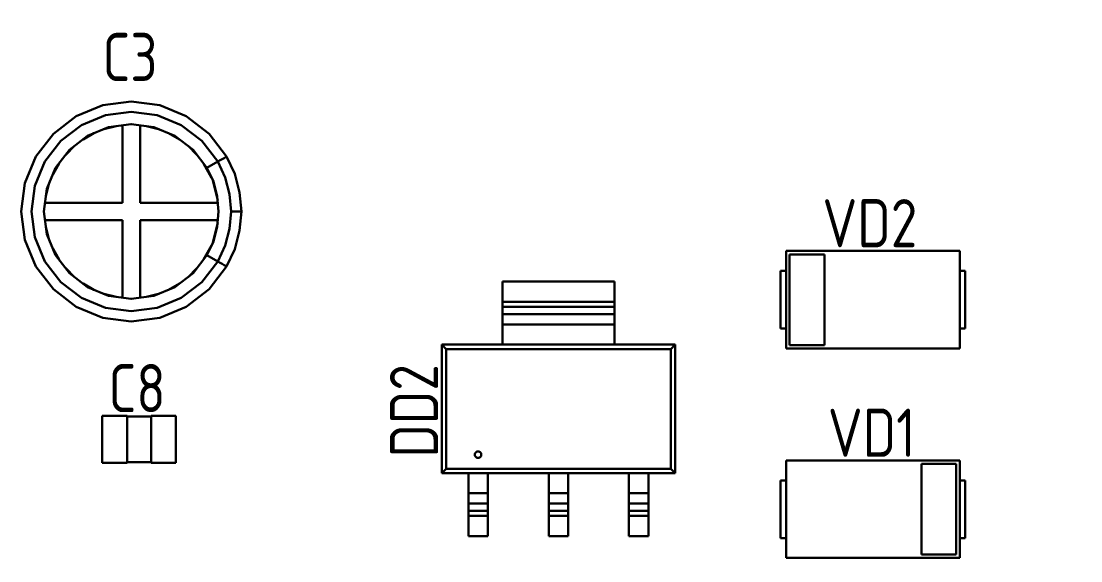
# Model space of a CAD drawing. Header units: inches. Extents: x -969 to 2045, y -594 to 12.
# Drawn here: x 1301.79 to 1332.11, y -283.01 to -267.55 of the extents above; entities that cross this region are included whole.
import ezdxf

# ---------------------------------------------------------------- set-up
doc = ezdxf.new("R2010")
doc.units = ezdxf.units.IN
doc.header["$MEASUREMENT"] = 0
doc.styles.add('GOST type A0', font='gost.TTF', dxfattribs={"height": 2.116667})
doc.dimstyles.new('GOST type A', dxfattribs={"dimtxt": 3.5, "dimasz": 3, "dimexe": 2, "dimexo": 0, "dimgap": 1, "dimtad": 1, "dimtoh": 1, "dimtxsty": 'GOST type A0', "dimcen": 0, "dimazin": 2, "dimtfac": 1, "dimtmove": 0, "dimatfit": 3, "dimfxl": 1, "dimarcsym": 0})

# ---------------------------------------------------------------- blocks, each defined once
blk = doc.blocks.new('*D46')
at = {"color": 0, "lineweight": -2, "transparency": 16777216}
for p, q in [((1330.161, -124.527), (1346.43, -124.527)), ((1344.43, -127.527), (1344.43, -296.527)), ((1330.161, -299.527), (1346.43, -299.527))]:
    blk.add_line(p, q, dxfattribs=at)
at = {"color": 0, "transparency": 16777216}
for points in [[(1343.93, -127.527), (1344.93, -127.527), (1344.43, -124.527)], [(1343.93, -296.527), (1344.93, -296.527), (1344.43, -299.527)]]:
    blk.add_solid(points, dxfattribs=at)
at = {"layer": 'DEFPOINTS', "color": 0, "transparency": 16777216}
for p in [(1330.161, -124.527), (1330.161, -299.527), (1344.43, -299.527)]:
    blk.add_point(p, dxfattribs=at)
at = {"color": 0, "transparency": 16777216, "insert": (1342.371, -212.027), "char_height": 2.1167, "attachment_point": 5, "rotation": 90, "style": 'GOST type A0'}
blk.add_mtext('175*', dxfattribs=at)

msp = doc.modelspace()

# ---------------------------------------------------------------- linework, layer by layer
at = {"color": 7, "lineweight": 30}
for p, q in [((1304.936, -269.852), (1304.121, -269.959)), ((1304.121, -269.959), (1304.936, -269.852)), ((1304.936, -269.852), (1304.121, -269.959)), ((1304.121, -269.959), (1304.936, -269.852)), ((1305.751, -269.959), (1304.936, -269.852)), ((1304.936, -269.852), (1305.751, -269.959)), ((1305.751, -269.959), (1304.936, -269.852)), ((1304.936, -269.852), (1305.751, -269.959)), ((1304.121, -269.959), (1303.361, -270.274)), ((1303.361, -270.274), (1304.121, -269.959)), ((1304.121, -269.959), (1303.361, -270.274)), ((1303.361, -270.274), (1304.121, -269.959)), ((1304.197, -270.243), (1304.936, -270.145)), ((1304.197, -270.243), (1304.936, -270.145)), ((1304.936, -270.145), (1305.675, -270.243)), ((1304.936, -270.145), (1305.675, -270.243)), ((1306.511, -270.274), (1305.751, -269.959)), ((1305.751, -269.959), (1306.511, -270.274)), ((1306.511, -270.274), (1305.751, -269.959)), ((1305.751, -269.959), (1306.511, -270.274)), ((1303.361, -270.274), (1302.709, -270.775)), ((1302.709, -270.775), (1303.361, -270.274)), ((1303.361, -270.274), (1302.709, -270.775)), ((1302.709, -270.775), (1303.361, -270.274)), ((1303.508, -270.528), (1304.197, -270.243)), ((1303.508, -270.528), (1304.197, -270.243)), ((1305.675, -270.243), (1306.364, -270.528)), ((1305.675, -270.243), (1306.364, -270.528)), ((1307.163, -270.775), (1306.511, -270.274)), ((1306.511, -270.274), (1307.163, -270.775)), ((1307.163, -270.775), (1306.511, -270.274)), ((1306.511, -270.274), (1307.163, -270.775)), ((1302.709, -270.775), (1302.208, -271.427)), ((1302.208, -271.427), (1302.709, -270.775)), ((1302.709, -270.775), (1302.208, -271.427)), ((1302.208, -271.427), (1302.709, -270.775)), ((1302.916, -270.982), (1303.508, -270.528)), ((1302.916, -270.982), (1303.508, -270.528)), ((1303.557, -270.936), (1303.868, -270.762)), ((1303.557, -270.936), (1303.868, -270.762)), ((1303.686, -270.837), (1304.289, -270.587)), ((1303.686, -270.837), (1304.289, -270.587)), ((1304.154, -270.643), (1304.501, -270.559)), ((1304.154, -270.643), (1304.501, -270.559)), ((1304.289, -270.587), (1304.936, -270.502)), ((1304.289, -270.587), (1304.936, -270.502)), ((1304.686, -272.752), (1304.686, -270.535)), ((1304.686, -272.752), (1304.686, -270.535)), ((1304.926, -270.503), (1304.947, -270.503)), ((1304.926, -270.503), (1304.947, -270.503)), ((1304.936, -270.502), (1305.583, -270.587)), ((1304.936, -270.502), (1305.583, -270.587)), ((1305.186, -272.752), (1305.186, -270.535)), ((1305.186, -272.752), (1305.186, -270.535)), ((1305.371, -270.559), (1305.718, -270.643)), ((1305.371, -270.559), (1305.718, -270.643)), ((1305.583, -270.587), (1306.186, -270.837)), ((1305.583, -270.587), (1306.186, -270.837)), ((1306.005, -270.762), (1306.315, -270.936)), ((1306.005, -270.762), (1306.315, -270.936)), ((1306.364, -270.528), (1306.956, -270.982)), ((1306.364, -270.528), (1306.956, -270.982)), ((1307.664, -271.427), (1307.163, -270.775)), ((1307.163, -270.775), (1307.664, -271.427)), ((1307.664, -271.427), (1307.163, -270.775)), ((1307.163, -270.775), (1307.664, -271.427)), ((1302.462, -271.574), (1302.916, -270.982)), ((1302.462, -271.574), (1302.916, -270.982)), ((1303.168, -271.234), (1303.686, -270.837)), ((1303.168, -271.234), (1303.686, -270.837)), ((1306.186, -270.837), (1306.704, -271.234)), ((1306.186, -270.837), (1306.704, -271.234)), ((1306.956, -270.982), (1307.41, -271.574)), ((1306.956, -270.982), (1307.41, -271.574)), ((1302.771, -271.752), (1303.168, -271.234)), ((1302.771, -271.752), (1303.168, -271.234)), ((1303.059, -271.377), (1303.311, -271.125)), ((1303.059, -271.377), (1303.311, -271.125)), ((1306.561, -271.125), (1306.813, -271.377)), ((1306.561, -271.125), (1306.813, -271.377)), ((1306.704, -271.234), (1307.101, -271.752)), ((1306.704, -271.234), (1307.101, -271.752)), ((1302.208, -271.427), (1301.893, -272.187)), ((1301.893, -272.187), (1302.208, -271.427)), ((1302.208, -271.427), (1301.893, -272.187)), ((1301.893, -272.187), (1302.208, -271.427)), ((1302.177, -272.263), (1302.462, -271.574)), ((1302.177, -272.263), (1302.462, -271.574)), ((1302.696, -271.933), (1302.87, -271.623)), ((1302.696, -271.933), (1302.87, -271.623)), ((1307.002, -271.623), (1307.232, -272.033)), ((1307.002, -271.623), (1307.232, -272.033)), ((1307.101, -271.752), (1307.41, -271.574)), ((1307.101, -271.752), (1307.41, -271.574)), ((1307.101, -271.752), (1307.41, -271.574)), ((1307.101, -271.752), (1307.41, -271.574)), ((1307.41, -271.574), (1307.476, -271.536)), ((1307.41, -271.574), (1307.476, -271.536)), ((1307.41, -271.574), (1307.476, -271.536)), ((1307.41, -271.574), (1307.476, -271.536)), ((1307.41, -271.574), (1307.62, -272.025)), ((1307.41, -271.574), (1307.62, -272.025)), ((1307.476, -271.536), (1307.537, -271.5)), ((1307.476, -271.536), (1307.537, -271.5)), ((1307.476, -271.536), (1307.537, -271.5)), ((1307.476, -271.536), (1307.537, -271.5)), ((1307.537, -271.5), (1307.59, -271.47)), ((1307.537, -271.5), (1307.59, -271.47)), ((1307.537, -271.5), (1307.59, -271.47)), ((1307.537, -271.5), (1307.59, -271.47)), ((1307.537, -271.5), (1307.59, -271.47)), ((1307.537, -271.5), (1307.59, -271.47)), ((1307.537, -271.5), (1307.59, -271.47)), ((1307.537, -271.5), (1307.59, -271.47)), ((1307.59, -271.47), (1307.63, -271.447)), ((1307.59, -271.47), (1307.63, -271.447)), ((1307.59, -271.47), (1307.63, -271.447)), ((1307.59, -271.47), (1307.63, -271.447)), ((1307.63, -271.447), (1307.655, -271.432)), ((1307.63, -271.447), (1307.655, -271.432)), ((1307.63, -271.447), (1307.655, -271.432)), ((1307.63, -271.447), (1307.655, -271.432)), ((1307.655, -271.432), (1307.664, -271.427)), ((1307.655, -271.432), (1307.664, -271.427)), ((1307.655, -271.432), (1307.664, -271.427)), ((1307.655, -271.432), (1307.664, -271.427)), ((1307.896, -271.925), (1307.664, -271.427)), ((1307.664, -271.427), (1307.896, -271.925)), ((1307.896, -271.925), (1307.664, -271.427)), ((1307.664, -271.427), (1307.896, -271.925)), ((1302.521, -272.355), (1302.771, -271.752)), ((1302.521, -272.355), (1302.771, -271.752)), ((1307.081, -271.764), (1307.101, -271.752)), ((1307.081, -271.764), (1307.101, -271.752)), ((1307.081, -271.764), (1307.101, -271.752)), ((1307.081, -271.764), (1307.101, -271.752)), ((1307.101, -271.752), (1307.285, -272.147)), ((1307.101, -271.752), (1307.285, -272.147)), ((1308.038, -272.455), (1307.896, -271.925)), ((1307.896, -271.925), (1308.038, -272.455)), ((1308.038, -272.455), (1307.896, -271.925)), ((1307.896, -271.925), (1308.038, -272.455)), ((1301.893, -272.187), (1301.786, -273.002)), ((1301.786, -273.002), (1301.893, -272.187)), ((1301.893, -272.187), (1301.786, -273.002)), ((1301.786, -273.002), (1301.893, -272.187)), ((1302.079, -273.002), (1302.177, -272.263)), ((1302.079, -273.002), (1302.177, -272.263)), ((1302.493, -272.567), (1302.577, -272.22)), ((1302.493, -272.567), (1302.577, -272.22)), ((1307.269, -272.111), (1307.409, -272.691)), ((1307.269, -272.111), (1307.409, -272.691)), ((1307.285, -272.147), (1307.398, -272.568)), ((1307.285, -272.147), (1307.398, -272.568)), ((1307.62, -272.025), (1307.749, -272.506)), ((1307.62, -272.025), (1307.749, -272.506)), ((1302.436, -273.002), (1302.521, -272.355)), ((1302.436, -273.002), (1302.521, -272.355)), ((1307.398, -272.568), (1307.436, -273.002)), ((1307.398, -272.568), (1307.436, -273.002)), ((1307.749, -272.506), (1307.793, -273.002)), ((1307.749, -272.506), (1307.793, -273.002)), ((1308.086, -273.002), (1308.038, -272.455)), ((1308.038, -272.455), (1308.086, -273.002)), ((1308.086, -273.002), (1308.038, -272.455)), ((1308.038, -272.455), (1308.086, -273.002)), ((1302.469, -272.752), (1304.686, -272.752)), ((1302.469, -272.752), (1304.686, -272.752)), ((1305.186, -272.752), (1307.414, -272.752)), ((1305.186, -272.752), (1307.414, -272.752)), ((1301.786, -273.002), (1301.893, -273.817)), ((1301.786, -273.002), (1301.893, -273.817)), ((1301.786, -273.002), (1301.893, -273.817)), ((1301.786, -273.002), (1301.893, -273.817)), ((1302.079, -273.002), (1302.177, -273.741)), ((1302.079, -273.002), (1302.177, -273.741)), ((1302.436, -273.002), (1302.521, -273.649)), ((1302.436, -273.002), (1302.521, -273.649)), ((1307.398, -273.436), (1307.436, -273.002)), ((1307.398, -273.436), (1307.436, -273.002)), ((1307.749, -273.498), (1307.793, -273.002)), ((1307.749, -273.498), (1307.793, -273.002)), ((1307.793, -273.002), (1307.869, -273.002)), ((1307.793, -273.002), (1307.869, -273.002)), ((1307.869, -273.002), (1307.939, -273.002)), ((1307.869, -273.002), (1307.939, -273.002)), ((1307.939, -273.002), (1308, -273.002)), ((1307.939, -273.002), (1308, -273.002)), ((1307.939, -273.002), (1308, -273.002)), ((1307.939, -273.002), (1308, -273.002)), ((1308, -273.002), (1308.047, -273.002)), ((1308, -273.002), (1308.047, -273.002)), ((1308.038, -273.549), (1308.086, -273.002)), ((1308.038, -273.549), (1308.086, -273.002)), ((1308.038, -273.549), (1308.086, -273.002)), ((1308.038, -273.549), (1308.086, -273.002)), ((1308.047, -273.002), (1308.076, -273.002)), ((1308.047, -273.002), (1308.076, -273.002)), ((1308.076, -273.002), (1308.086, -273.002)), ((1308.076, -273.002), (1308.086, -273.002)), ((1302.469, -273.252), (1304.686, -273.252)), ((1302.469, -273.252), (1304.686, -273.252)), ((1302.493, -273.437), (1302.577, -273.784)), ((1302.493, -273.437), (1302.577, -273.784)), ((1304.686, -273.252), (1304.686, -275.469)), ((1304.686, -273.252), (1304.686, -275.469)), ((1305.186, -273.252), (1305.186, -275.469)), ((1305.186, -273.252), (1307.414, -273.252)), ((1305.186, -273.252), (1305.186, -275.469)), ((1305.186, -273.252), (1307.414, -273.252)), ((1307.269, -273.893), (1307.409, -273.312)), ((1307.269, -273.893), (1307.409, -273.312)), ((1307.285, -273.857), (1307.398, -273.436)), ((1307.285, -273.857), (1307.398, -273.436)), ((1307.62, -273.979), (1307.749, -273.498)), ((1307.62, -273.979), (1307.749, -273.498)), ((1301.893, -273.817), (1302.208, -274.577)), ((1301.893, -273.817), (1302.208, -274.577)), ((1301.893, -273.817), (1302.208, -274.577)), ((1301.893, -273.817), (1302.208, -274.577)), ((1302.177, -273.741), (1302.462, -274.43)), ((1302.177, -273.741), (1302.462, -274.43)), ((1302.521, -273.649), (1302.771, -274.252)), ((1302.521, -273.649), (1302.771, -274.252)), ((1307.896, -274.079), (1308.038, -273.549)), ((1307.896, -274.079), (1308.038, -273.549)), ((1307.896, -274.079), (1308.038, -273.549)), ((1307.896, -274.079), (1308.038, -273.549)), ((1302.696, -274.07), (1302.87, -274.381)), ((1302.696, -274.07), (1302.87, -274.381)), ((1307.002, -274.381), (1307.232, -273.971)), ((1307.002, -274.381), (1307.232, -273.971)), ((1307.101, -274.252), (1307.285, -273.857)), ((1307.101, -274.252), (1307.285, -273.857)), ((1307.41, -274.43), (1307.62, -273.979)), ((1307.41, -274.43), (1307.62, -273.979)), ((1307.664, -274.577), (1307.896, -274.079)), ((1307.664, -274.577), (1307.896, -274.079)), ((1307.664, -274.577), (1307.896, -274.079)), ((1307.664, -274.577), (1307.896, -274.079)), ((1328.644, -274.13), (1323.678, -274.13)), ((1323.678, -274.13), (1323.678, -274.701)), ((1323.678, -276.924), (1323.678, -274.13)), ((1323.678, -274.13), (1328.644, -274.13)), ((1328.644, -274.13), (1323.678, -274.13)), ((1323.678, -274.13), (1323.678, -274.701)), ((1323.678, -276.924), (1323.678, -274.13)), ((1323.678, -274.13), (1328.644, -274.13)), ((1328.644, -274.701), (1328.644, -274.13)), ((1328.644, -276.924), (1328.644, -274.13)), ((1328.644, -274.701), (1328.644, -274.13)), ((1328.644, -276.924), (1328.644, -274.13)), ((1302.462, -274.43), (1302.916, -275.022)), ((1302.462, -274.43), (1302.916, -275.022)), ((1302.771, -274.252), (1303.168, -274.77)), ((1302.771, -274.252), (1303.168, -274.77)), ((1306.704, -274.77), (1307.101, -274.252)), ((1306.704, -274.77), (1307.101, -274.252)), ((1306.956, -275.022), (1307.41, -274.43)), ((1306.956, -275.022), (1307.41, -274.43)), ((1307.081, -274.24), (1307.101, -274.252)), ((1307.081, -274.24), (1307.101, -274.252)), ((1307.081, -274.24), (1307.101, -274.252)), ((1307.081, -274.24), (1307.101, -274.252)), ((1307.101, -274.252), (1307.41, -274.43)), ((1307.101, -274.252), (1307.41, -274.43)), ((1307.101, -274.252), (1307.41, -274.43)), ((1307.101, -274.252), (1307.41, -274.43)), ((1307.41, -274.43), (1307.476, -274.468)), ((1307.41, -274.43), (1307.476, -274.468)), ((1307.41, -274.43), (1307.476, -274.468)), ((1307.41, -274.43), (1307.476, -274.468)), ((1323.777, -276.825), (1323.777, -274.229)), ((1323.777, -274.229), (1324.771, -274.229)), ((1323.777, -276.825), (1323.777, -274.229)), ((1323.777, -274.229), (1324.771, -274.229)), ((1324.771, -276.825), (1324.771, -274.229)), ((1324.771, -276.825), (1324.771, -274.229)), ((1302.208, -274.577), (1302.709, -275.229)), ((1302.208, -274.577), (1302.709, -275.229)), ((1302.208, -274.577), (1302.709, -275.229)), ((1302.208, -274.577), (1302.709, -275.229)), ((1303.059, -274.627), (1303.311, -274.879)), ((1303.059, -274.627), (1303.311, -274.879)), ((1306.561, -274.879), (1306.813, -274.627)), ((1306.561, -274.879), (1306.813, -274.627)), ((1307.163, -275.229), (1307.664, -274.577)), ((1307.163, -275.229), (1307.664, -274.577)), ((1307.163, -275.229), (1307.664, -274.577)), ((1307.163, -275.229), (1307.664, -274.577)), ((1307.476, -274.468), (1307.537, -274.504)), ((1307.476, -274.468), (1307.537, -274.504)), ((1307.476, -274.468), (1307.537, -274.504)), ((1307.476, -274.468), (1307.537, -274.504)), ((1307.537, -274.504), (1307.59, -274.534)), ((1307.537, -274.504), (1307.59, -274.534)), ((1307.537, -274.504), (1307.59, -274.534)), ((1307.537, -274.504), (1307.59, -274.534)), ((1307.537, -274.504), (1307.59, -274.534)), ((1307.537, -274.504), (1307.59, -274.534)), ((1307.537, -274.504), (1307.59, -274.534)), ((1307.537, -274.504), (1307.59, -274.534)), ((1307.59, -274.534), (1307.63, -274.557)), ((1307.59, -274.534), (1307.63, -274.557)), ((1307.59, -274.534), (1307.63, -274.557)), ((1307.59, -274.534), (1307.63, -274.557)), ((1307.63, -274.557), (1307.655, -274.572)), ((1307.63, -274.557), (1307.655, -274.572)), ((1307.63, -274.557), (1307.655, -274.572)), ((1307.63, -274.557), (1307.655, -274.572)), ((1307.655, -274.572), (1307.664, -274.577)), ((1307.655, -274.572), (1307.664, -274.577)), ((1307.655, -274.572), (1307.664, -274.577)), ((1307.655, -274.572), (1307.664, -274.577)), ((1323.678, -274.701), (1323.519, -274.701)), ((1323.519, -274.701), (1323.519, -276.353)), ((1323.519, -274.701), (1323.519, -276.353)), ((1323.519, -274.701), (1323.678, -274.701)), ((1323.678, -274.701), (1323.519, -274.701)), ((1323.519, -274.701), (1323.519, -276.353)), ((1323.519, -274.701), (1323.519, -276.353)), ((1323.519, -274.701), (1323.678, -274.701)), ((1328.803, -274.701), (1328.644, -274.701)), ((1328.644, -274.701), (1328.803, -274.701)), ((1328.803, -274.701), (1328.644, -274.701)), ((1328.644, -274.701), (1328.803, -274.701)), ((1328.803, -276.353), (1328.803, -274.701)), ((1328.803, -274.701), (1328.803, -276.353)), ((1328.803, -276.353), (1328.803, -274.701)), ((1328.803, -274.701), (1328.803, -276.353)), ((1302.916, -275.022), (1303.508, -275.476)), ((1302.916, -275.022), (1303.508, -275.476)), ((1303.168, -274.77), (1303.686, -275.167)), ((1303.168, -274.77), (1303.686, -275.167)), ((1306.186, -275.167), (1306.704, -274.77)), ((1306.186, -275.167), (1306.704, -274.77)), ((1306.364, -275.476), (1306.956, -275.022)), ((1306.364, -275.476), (1306.956, -275.022)), ((1318.761, -275.009), (1315.561, -275.009)), ((1315.561, -275.009), (1315.561, -276.812)), ((1315.561, -275.009), (1315.561, -275.586)), ((1315.561, -275.009), (1318.761, -275.009)), ((1318.761, -275.009), (1315.561, -275.009)), ((1315.561, -275.009), (1315.561, -276.812)), ((1315.561, -275.009), (1315.561, -275.586)), ((1315.561, -275.009), (1318.761, -275.009)), ((1318.761, -276.812), (1318.761, -275.009)), ((1318.761, -275.009), (1318.761, -275.586)), ((1318.761, -276.812), (1318.761, -275.009)), ((1318.761, -275.009), (1318.761, -275.586)), ((1302.709, -275.229), (1303.361, -275.73)), ((1302.709, -275.229), (1303.361, -275.73)), ((1302.709, -275.229), (1303.361, -275.73)), ((1302.709, -275.229), (1303.361, -275.73)), ((1303.557, -275.068), (1303.868, -275.242)), ((1303.557, -275.068), (1303.868, -275.242)), ((1303.686, -275.167), (1304.289, -275.417)), ((1303.686, -275.167), (1304.289, -275.417)), ((1305.583, -275.417), (1306.186, -275.167)), ((1305.583, -275.417), (1306.186, -275.167)), ((1306.005, -275.242), (1306.315, -275.068)), ((1306.005, -275.242), (1306.315, -275.068)), ((1306.511, -275.73), (1307.163, -275.229)), ((1306.511, -275.73), (1307.163, -275.229)), ((1306.511, -275.73), (1307.163, -275.229)), ((1306.511, -275.73), (1307.163, -275.229)), ((1303.508, -275.476), (1304.197, -275.761)), ((1303.508, -275.476), (1304.197, -275.761)), ((1304.154, -275.361), (1304.501, -275.445)), ((1304.154, -275.361), (1304.501, -275.445)), ((1304.289, -275.417), (1304.936, -275.502)), ((1304.289, -275.417), (1304.936, -275.502)), ((1304.926, -275.501), (1304.947, -275.501)), ((1304.926, -275.501), (1304.947, -275.501)), ((1304.936, -275.502), (1305.583, -275.417)), ((1304.936, -275.502), (1305.583, -275.417)), ((1305.371, -275.445), (1305.718, -275.361)), ((1305.371, -275.445), (1305.718, -275.361)), ((1305.675, -275.761), (1306.364, -275.476)), ((1305.675, -275.761), (1306.364, -275.476)), ((1315.561, -275.586), (1315.561, -275.625)), ((1315.561, -275.586), (1318.761, -275.586)), ((1315.561, -275.586), (1315.561, -275.625)), ((1315.561, -275.586), (1318.761, -275.586)), ((1315.561, -275.625), (1315.561, -275.662)), ((1315.561, -275.625), (1315.561, -275.662)), ((1318.761, -275.586), (1318.761, -275.625)), ((1318.761, -275.586), (1318.761, -275.625)), ((1318.761, -275.625), (1318.761, -275.662)), ((1318.761, -275.625), (1318.761, -275.662)), ((1303.361, -275.73), (1304.121, -276.045)), ((1303.361, -275.73), (1304.121, -276.045)), ((1303.361, -275.73), (1304.121, -276.045)), ((1303.361, -275.73), (1304.121, -276.045)), ((1304.197, -275.761), (1304.936, -275.859)), ((1304.197, -275.761), (1304.936, -275.859)), ((1304.936, -275.859), (1305.675, -275.761)), ((1304.936, -275.859), (1305.675, -275.761)), ((1305.751, -276.045), (1306.511, -275.73)), ((1305.751, -276.045), (1306.511, -275.73)), ((1305.751, -276.045), (1306.511, -275.73)), ((1305.751, -276.045), (1306.511, -275.73)), ((1315.561, -275.662), (1315.561, -275.693)), ((1315.561, -275.662), (1315.561, -275.693)), ((1315.561, -275.693), (1315.561, -275.718)), ((1315.561, -275.693), (1315.561, -275.718)), ((1315.561, -275.718), (1315.561, -275.733)), ((1315.561, -275.718), (1315.561, -275.733)), ((1315.561, -275.733), (1315.561, -275.942)), ((1315.561, -275.733), (1318.761, -275.733)), ((1315.561, -275.733), (1315.561, -275.942)), ((1315.561, -275.733), (1318.761, -275.733)), ((1315.561, -275.942), (1315.561, -275.972)), ((1315.561, -275.942), (1318.761, -275.942)), ((1315.561, -275.942), (1315.561, -275.972)), ((1315.561, -275.942), (1318.761, -275.942)), ((1318.761, -275.662), (1318.761, -275.693)), ((1318.761, -275.662), (1318.761, -275.693)), ((1318.761, -275.693), (1318.761, -275.718)), ((1318.761, -275.693), (1318.761, -275.718)), ((1318.761, -275.718), (1318.761, -275.733)), ((1318.761, -275.718), (1318.761, -275.733)), ((1318.761, -275.733), (1318.761, -275.942)), ((1318.761, -275.733), (1318.761, -275.942)), ((1318.761, -275.942), (1318.761, -275.972)), ((1318.761, -275.942), (1318.761, -275.972)), ((1304.121, -276.045), (1304.936, -276.152)), ((1304.121, -276.045), (1304.936, -276.152)), ((1304.121, -276.045), (1304.936, -276.152)), ((1304.121, -276.045), (1304.936, -276.152)), ((1304.936, -276.152), (1305.751, -276.045)), ((1304.936, -276.152), (1305.751, -276.045)), ((1304.936, -276.152), (1305.751, -276.045)), ((1304.936, -276.152), (1305.751, -276.045)), ((1315.561, -275.972), (1315.561, -276.02)), ((1315.561, -275.972), (1315.561, -276.02)), ((1315.561, -276.02), (1315.561, -276.084)), ((1315.561, -276.02), (1315.561, -276.084)), ((1315.561, -276.084), (1315.561, -276.157)), ((1315.561, -276.084), (1315.561, -276.157)), ((1315.561, -276.157), (1315.561, -276.236)), ((1315.561, -276.157), (1315.561, -276.236)), ((1315.561, -276.236), (1315.561, -276.812)), ((1315.561, -276.236), (1318.761, -276.236)), ((1315.561, -276.236), (1315.561, -276.812)), ((1315.561, -276.236), (1318.761, -276.236)), ((1318.761, -275.972), (1318.761, -276.02)), ((1318.761, -275.972), (1318.761, -276.02)), ((1318.761, -276.02), (1318.761, -276.084)), ((1318.761, -276.02), (1318.761, -276.084)), ((1318.761, -276.084), (1318.761, -276.157)), ((1318.761, -276.084), (1318.761, -276.157)), ((1318.761, -276.157), (1318.761, -276.236)), ((1318.761, -276.157), (1318.761, -276.236)), ((1318.761, -276.236), (1318.761, -276.812)), ((1318.761, -276.236), (1318.761, -276.812)), ((1323.519, -276.353), (1323.678, -276.353)), ((1323.519, -276.353), (1323.678, -276.353)), ((1323.519, -276.353), (1323.678, -276.353)), ((1323.519, -276.353), (1323.678, -276.353)), ((1323.678, -276.353), (1323.678, -276.924)), ((1323.678, -276.353), (1323.678, -276.924)), ((1328.644, -276.353), (1328.803, -276.353)), ((1328.644, -276.924), (1328.644, -276.353)), ((1328.644, -276.353), (1328.803, -276.353)), ((1328.644, -276.353), (1328.803, -276.353)), ((1328.644, -276.924), (1328.644, -276.353)), ((1328.644, -276.353), (1328.803, -276.353)), ((1315.561, -276.812), (1313.821, -276.812)), ((1313.821, -276.812), (1313.821, -280.496)), ((1313.821, -276.812), (1313.821, -280.496)), ((1313.821, -276.812), (1313.948, -276.94)), ((1313.821, -276.812), (1320.501, -276.812)), ((1315.561, -276.812), (1313.821, -276.812)), ((1313.821, -276.812), (1313.821, -280.496)), ((1313.821, -276.812), (1313.821, -280.496)), ((1313.821, -276.812), (1313.948, -276.94)), ((1313.821, -276.812), (1320.501, -276.812)), ((1320.501, -276.812), (1318.761, -276.812)), ((1320.501, -276.812), (1318.761, -276.812)), ((1320.374, -276.94), (1320.501, -276.812)), ((1320.374, -276.94), (1320.501, -276.812)), ((1320.501, -280.496), (1320.501, -276.812)), ((1320.501, -276.812), (1320.501, -280.496)), ((1320.501, -280.496), (1320.501, -276.812)), ((1320.501, -276.812), (1320.501, -280.496)), ((1323.777, -276.825), (1324.771, -276.825)), ((1323.777, -276.825), (1324.771, -276.825)), ((1313.948, -276.94), (1313.948, -280.368)), ((1313.948, -276.94), (1320.374, -276.94)), ((1313.948, -276.94), (1313.948, -280.368)), ((1313.948, -276.94), (1320.374, -276.94)), ((1320.374, -276.94), (1320.374, -280.368)), ((1320.374, -276.94), (1320.374, -280.368)), ((1323.678, -276.924), (1328.644, -276.924)), ((1323.678, -276.924), (1328.644, -276.924)), ((1323.678, -276.924), (1328.644, -276.924)), ((1323.678, -276.924), (1328.644, -276.924)), ((1304.107, -278.854), (1304.107, -280.2)), ((1304.818, -278.854), (1304.107, -278.854)), ((1304.107, -278.854), (1304.107, -280.2)), ((1304.107, -278.854), (1304.818, -278.854)), ((1304.107, -278.854), (1304.107, -280.2)), ((1304.818, -278.854), (1304.107, -278.854)), ((1304.107, -278.854), (1304.107, -280.2)), ((1304.107, -278.854), (1304.818, -278.854)), ((1304.818, -278.873), (1304.818, -278.854)), ((1304.818, -278.854), (1304.818, -280.2)), ((1304.818, -278.873), (1304.818, -278.854)), ((1304.818, -278.854), (1304.818, -280.2)), ((1305.504, -278.873), (1304.818, -278.873)), ((1304.818, -278.873), (1305.504, -278.873)), ((1305.504, -278.873), (1304.818, -278.873)), ((1304.818, -278.873), (1305.504, -278.873)), ((1306.215, -278.854), (1305.504, -278.854)), ((1305.504, -278.854), (1305.504, -278.873)), ((1305.504, -278.854), (1305.504, -280.2)), ((1305.504, -278.854), (1306.215, -278.854)), ((1306.215, -278.854), (1305.504, -278.854)), ((1305.504, -278.854), (1305.504, -278.873)), ((1305.504, -278.854), (1305.504, -280.2)), ((1305.504, -278.854), (1306.215, -278.854)), ((1306.215, -280.2), (1306.215, -278.854)), ((1306.215, -278.854), (1306.215, -280.2)), ((1306.215, -280.2), (1306.215, -278.854)), ((1306.215, -278.854), (1306.215, -280.2)), ((1314.795, -279.903), (1314.813, -279.888)), ((1314.795, -279.903), (1314.813, -279.888)), ((1314.813, -279.888), (1314.834, -279.878)), ((1314.813, -279.888), (1314.834, -279.878)), ((1314.834, -279.878), (1314.856, -279.874)), ((1314.834, -279.878), (1314.856, -279.874)), ((1314.856, -279.874), (1314.879, -279.875)), ((1314.856, -279.874), (1314.879, -279.875)), ((1314.879, -279.875), (1314.901, -279.883)), ((1314.879, -279.875), (1314.901, -279.883)), ((1314.901, -279.883), (1314.921, -279.895)), ((1314.901, -279.883), (1314.921, -279.895)), ((1314.921, -279.895), (1314.937, -279.912)), ((1314.921, -279.895), (1314.937, -279.912)), ((1304.107, -280.2), (1304.818, -280.2)), ((1304.107, -280.2), (1304.818, -280.2)), ((1304.107, -280.2), (1304.818, -280.2)), ((1304.107, -280.2), (1304.818, -280.2)), ((1304.818, -280.2), (1304.818, -280.181)), ((1304.818, -280.181), (1305.504, -280.181)), ((1304.818, -280.181), (1305.504, -280.181)), ((1304.818, -280.2), (1304.818, -280.181)), ((1304.818, -280.181), (1305.504, -280.181)), ((1304.818, -280.181), (1305.504, -280.181)), ((1305.504, -280.181), (1305.504, -280.2)), ((1305.504, -280.181), (1305.504, -280.2)), ((1305.504, -280.2), (1306.215, -280.2)), ((1305.504, -280.2), (1306.215, -280.2)), ((1305.504, -280.2), (1306.215, -280.2)), ((1305.504, -280.2), (1306.215, -280.2)), ((1314.77, -279.966), (1314.773, -279.943)), ((1314.77, -279.966), (1314.773, -279.943)), ((1314.77, -279.966), (1314.773, -279.989)), ((1314.77, -279.966), (1314.773, -279.989)), ((1314.773, -279.943), (1314.781, -279.922)), ((1314.773, -279.943), (1314.781, -279.922)), ((1314.773, -279.989), (1314.781, -280.01)), ((1314.773, -279.989), (1314.781, -280.01)), ((1314.781, -279.922), (1314.795, -279.903)), ((1314.781, -279.922), (1314.795, -279.903)), ((1314.781, -280.01), (1314.795, -280.029)), ((1314.781, -280.01), (1314.795, -280.029)), ((1314.795, -280.029), (1314.813, -280.044)), ((1314.795, -280.029), (1314.813, -280.044)), ((1314.813, -280.044), (1314.834, -280.053)), ((1314.813, -280.044), (1314.834, -280.053)), ((1314.834, -280.053), (1314.856, -280.058)), ((1314.834, -280.053), (1314.856, -280.058)), ((1314.856, -280.058), (1314.879, -280.056)), ((1314.856, -280.058), (1314.879, -280.056)), ((1314.879, -280.056), (1314.901, -280.049)), ((1314.879, -280.056), (1314.901, -280.049)), ((1314.901, -280.049), (1314.921, -280.037)), ((1314.901, -280.049), (1314.921, -280.037)), ((1314.921, -280.037), (1314.937, -280.02)), ((1314.921, -280.037), (1314.937, -280.02)), ((1314.937, -279.912), (1314.948, -279.932)), ((1314.937, -279.912), (1314.948, -279.932)), ((1314.937, -280.02), (1314.948, -280)), ((1314.937, -280.02), (1314.948, -280)), ((1314.948, -279.932), (1314.953, -279.954)), ((1314.948, -279.932), (1314.953, -279.954)), ((1314.948, -280), (1314.953, -279.977)), ((1314.948, -280), (1314.953, -279.977)), ((1314.953, -279.954), (1314.953, -279.977)), ((1314.953, -279.954), (1314.953, -279.977)), ((1328.644, -280.13), (1323.678, -280.13)), ((1323.678, -280.13), (1323.678, -280.701)), ((1323.678, -280.13), (1323.678, -282.924)), ((1328.644, -280.13), (1323.678, -280.13)), ((1328.644, -280.13), (1323.678, -280.13)), ((1323.678, -280.13), (1323.678, -280.701)), ((1323.678, -280.13), (1323.678, -282.924)), ((1328.644, -280.13), (1323.678, -280.13)), ((1328.644, -280.701), (1328.644, -280.13)), ((1328.644, -280.13), (1328.644, -282.924)), ((1328.644, -280.701), (1328.644, -280.13)), ((1328.644, -280.13), (1328.644, -282.924)), ((1313.821, -280.496), (1313.948, -280.368)), ((1313.821, -280.496), (1313.948, -280.368)), ((1313.821, -280.496), (1314.583, -280.496)), ((1313.821, -280.496), (1320.501, -280.496)), ((1313.821, -280.496), (1314.583, -280.496)), ((1313.821, -280.496), (1320.501, -280.496)), ((1313.948, -280.368), (1320.374, -280.368)), ((1313.948, -280.368), (1320.374, -280.368)), ((1314.583, -280.496), (1314.583, -282.299)), ((1314.583, -280.496), (1314.583, -281.072)), ((1314.583, -280.496), (1314.583, -282.299)), ((1314.583, -280.496), (1314.583, -281.072)), ((1315.142, -280.496), (1316.882, -280.496)), ((1315.142, -282.299), (1315.142, -280.496)), ((1315.142, -280.496), (1315.142, -281.072)), ((1315.142, -280.496), (1316.882, -280.496)), ((1315.142, -282.299), (1315.142, -280.496)), ((1315.142, -280.496), (1315.142, -281.072)), ((1316.882, -280.496), (1316.882, -282.299)), ((1316.882, -280.496), (1316.882, -281.072)), ((1316.882, -280.496), (1316.882, -282.299)), ((1316.882, -280.496), (1316.882, -281.072)), ((1317.44, -282.299), (1317.44, -280.496)), ((1317.44, -280.496), (1319.18, -280.496)), ((1317.44, -280.496), (1317.44, -281.072)), ((1317.44, -282.299), (1317.44, -280.496)), ((1317.44, -280.496), (1319.18, -280.496)), ((1317.44, -280.496), (1317.44, -281.072)), ((1319.18, -280.496), (1319.18, -282.299)), ((1319.18, -280.496), (1319.18, -281.072)), ((1319.18, -280.496), (1319.18, -282.299)), ((1319.18, -280.496), (1319.18, -281.072)), ((1319.739, -282.299), (1319.739, -280.496)), ((1319.739, -280.496), (1320.501, -280.496)), ((1319.739, -280.496), (1319.739, -281.072)), ((1319.739, -282.299), (1319.739, -280.496)), ((1319.739, -280.496), (1320.501, -280.496)), ((1319.739, -280.496), (1319.739, -281.072)), ((1320.374, -280.368), (1320.501, -280.496)), ((1320.374, -280.368), (1320.501, -280.496)), ((1327.551, -280.229), (1327.551, -282.825)), ((1328.545, -280.229), (1327.551, -280.229)), ((1327.551, -280.229), (1327.551, -282.825)), ((1328.545, -280.229), (1327.551, -280.229)), ((1328.545, -280.229), (1328.545, -282.825)), ((1328.545, -280.229), (1328.545, -282.825)), ((1323.678, -280.701), (1323.519, -280.701)), ((1323.519, -280.701), (1323.519, -282.353)), ((1323.519, -282.353), (1323.519, -280.701)), ((1323.678, -280.701), (1323.519, -280.701)), ((1323.678, -280.701), (1323.519, -280.701)), ((1323.519, -280.701), (1323.519, -282.353)), ((1323.519, -282.353), (1323.519, -280.701)), ((1323.678, -280.701), (1323.519, -280.701)), ((1328.803, -280.701), (1328.644, -280.701)), ((1328.803, -280.701), (1328.644, -280.701)), ((1328.803, -280.701), (1328.644, -280.701)), ((1328.803, -280.701), (1328.644, -280.701)), ((1328.803, -282.353), (1328.803, -280.701)), ((1328.803, -282.353), (1328.803, -280.701)), ((1328.803, -282.353), (1328.803, -280.701)), ((1328.803, -282.353), (1328.803, -280.701)), ((1314.583, -281.072), (1314.583, -281.151)), ((1314.583, -281.072), (1315.142, -281.072)), ((1314.583, -281.072), (1314.583, -281.151)), ((1314.583, -281.072), (1315.142, -281.072)), ((1315.142, -281.072), (1315.142, -281.151)), ((1315.142, -281.072), (1315.142, -281.151)), ((1316.882, -281.072), (1316.882, -281.151)), ((1316.882, -281.072), (1317.44, -281.072)), ((1316.882, -281.072), (1316.882, -281.151)), ((1316.882, -281.072), (1317.44, -281.072)), ((1317.44, -281.072), (1317.44, -281.151)), ((1317.44, -281.072), (1317.44, -281.151)), ((1319.18, -281.072), (1319.18, -281.151)), ((1319.18, -281.072), (1319.739, -281.072)), ((1319.18, -281.072), (1319.18, -281.151)), ((1319.18, -281.072), (1319.739, -281.072)), ((1319.739, -281.072), (1319.739, -281.151)), ((1319.739, -281.072), (1319.739, -281.151)), ((1314.583, -281.151), (1314.583, -281.224)), ((1314.583, -281.151), (1314.583, -281.224)), ((1314.583, -281.224), (1314.583, -281.287)), ((1314.583, -281.224), (1314.583, -281.287)), ((1314.583, -281.287), (1314.583, -281.336)), ((1314.583, -281.287), (1314.583, -281.336)), ((1314.583, -281.336), (1314.583, -281.366)), ((1314.583, -281.336), (1314.583, -281.366)), ((1314.583, -281.366), (1314.583, -281.575)), ((1314.583, -281.366), (1315.142, -281.366)), ((1314.583, -281.366), (1314.583, -281.575)), ((1314.583, -281.366), (1315.142, -281.366)), ((1315.142, -281.151), (1315.142, -281.224)), ((1315.142, -281.151), (1315.142, -281.224)), ((1315.142, -281.224), (1315.142, -281.287)), ((1315.142, -281.224), (1315.142, -281.287)), ((1315.142, -281.287), (1315.142, -281.336)), ((1315.142, -281.287), (1315.142, -281.336)), ((1315.142, -281.336), (1315.142, -281.366)), ((1315.142, -281.336), (1315.142, -281.366)), ((1315.142, -281.366), (1315.142, -281.575)), ((1315.142, -281.366), (1315.142, -281.575)), ((1316.882, -281.151), (1316.882, -281.224)), ((1316.882, -281.151), (1316.882, -281.224)), ((1316.882, -281.224), (1316.882, -281.287)), ((1316.882, -281.224), (1316.882, -281.287)), ((1316.882, -281.287), (1316.882, -281.336)), ((1316.882, -281.287), (1316.882, -281.336)), ((1316.882, -281.336), (1316.882, -281.366)), ((1316.882, -281.336), (1316.882, -281.366)), ((1316.882, -281.366), (1316.882, -281.575)), ((1316.882, -281.366), (1317.44, -281.366)), ((1316.882, -281.366), (1316.882, -281.575)), ((1316.882, -281.366), (1317.44, -281.366)), ((1317.44, -281.151), (1317.44, -281.224)), ((1317.44, -281.151), (1317.44, -281.224)), ((1317.44, -281.224), (1317.44, -281.287)), ((1317.44, -281.224), (1317.44, -281.287)), ((1317.44, -281.287), (1317.44, -281.336)), ((1317.44, -281.287), (1317.44, -281.336)), ((1317.44, -281.336), (1317.44, -281.366)), ((1317.44, -281.336), (1317.44, -281.366)), ((1317.44, -281.366), (1317.44, -281.575)), ((1317.44, -281.366), (1317.44, -281.575)), ((1319.18, -281.151), (1319.18, -281.224)), ((1319.18, -281.151), (1319.18, -281.224)), ((1319.18, -281.224), (1319.18, -281.287)), ((1319.18, -281.224), (1319.18, -281.287)), ((1319.18, -281.287), (1319.18, -281.336)), ((1319.18, -281.287), (1319.18, -281.336)), ((1319.18, -281.336), (1319.18, -281.366)), ((1319.18, -281.336), (1319.18, -281.366)), ((1319.18, -281.366), (1319.18, -281.575)), ((1319.18, -281.366), (1319.739, -281.366)), ((1319.18, -281.366), (1319.18, -281.575)), ((1319.18, -281.366), (1319.739, -281.366)), ((1319.739, -281.151), (1319.739, -281.224)), ((1319.739, -281.151), (1319.739, -281.224)), ((1319.739, -281.224), (1319.739, -281.287)), ((1319.739, -281.224), (1319.739, -281.287)), ((1319.739, -281.287), (1319.739, -281.336)), ((1319.739, -281.287), (1319.739, -281.336)), ((1319.739, -281.336), (1319.739, -281.366)), ((1319.739, -281.336), (1319.739, -281.366)), ((1319.739, -281.366), (1319.739, -281.575)), ((1319.739, -281.366), (1319.739, -281.575)), ((1314.583, -281.575), (1314.583, -281.59)), ((1314.583, -281.575), (1315.142, -281.575)), ((1314.583, -281.575), (1314.583, -281.59)), ((1314.583, -281.575), (1315.142, -281.575)), ((1314.583, -281.59), (1314.583, -281.614)), ((1314.583, -281.59), (1314.583, -281.614)), ((1314.583, -281.614), (1314.583, -281.646)), ((1314.583, -281.614), (1314.583, -281.646)), ((1314.583, -281.646), (1314.583, -281.683)), ((1314.583, -281.646), (1314.583, -281.683)), ((1314.583, -281.683), (1314.583, -281.722)), ((1314.583, -281.683), (1314.583, -281.722)), ((1315.142, -281.575), (1315.142, -281.59)), ((1315.142, -281.575), (1315.142, -281.59)), ((1315.142, -281.59), (1315.142, -281.614)), ((1315.142, -281.59), (1315.142, -281.614)), ((1315.142, -281.614), (1315.142, -281.646)), ((1315.142, -281.614), (1315.142, -281.646)), ((1315.142, -281.646), (1315.142, -281.683)), ((1315.142, -281.646), (1315.142, -281.683)), ((1315.142, -281.683), (1315.142, -281.722)), ((1315.142, -281.683), (1315.142, -281.722)), ((1316.882, -281.575), (1316.882, -281.59)), ((1316.882, -281.575), (1317.44, -281.575)), ((1316.882, -281.575), (1316.882, -281.59)), ((1316.882, -281.575), (1317.44, -281.575)), ((1316.882, -281.59), (1316.882, -281.614)), ((1316.882, -281.59), (1316.882, -281.614)), ((1316.882, -281.614), (1316.882, -281.646)), ((1316.882, -281.614), (1316.882, -281.646)), ((1316.882, -281.646), (1316.882, -281.683)), ((1316.882, -281.646), (1316.882, -281.683)), ((1316.882, -281.683), (1316.882, -281.722)), ((1316.882, -281.683), (1316.882, -281.722)), ((1317.44, -281.575), (1317.44, -281.59)), ((1317.44, -281.575), (1317.44, -281.59)), ((1317.44, -281.59), (1317.44, -281.614)), ((1317.44, -281.59), (1317.44, -281.614)), ((1317.44, -281.614), (1317.44, -281.646)), ((1317.44, -281.614), (1317.44, -281.646)), ((1317.44, -281.646), (1317.44, -281.683)), ((1317.44, -281.646), (1317.44, -281.683)), ((1317.44, -281.683), (1317.44, -281.722)), ((1317.44, -281.683), (1317.44, -281.722)), ((1319.18, -281.575), (1319.18, -281.59)), ((1319.18, -281.575), (1319.739, -281.575)), ((1319.18, -281.575), (1319.18, -281.59)), ((1319.18, -281.575), (1319.739, -281.575)), ((1319.18, -281.59), (1319.18, -281.614)), ((1319.18, -281.59), (1319.18, -281.614)), ((1319.18, -281.614), (1319.18, -281.646)), ((1319.18, -281.614), (1319.18, -281.646)), ((1319.18, -281.646), (1319.18, -281.683)), ((1319.18, -281.646), (1319.18, -281.683)), ((1319.18, -281.683), (1319.18, -281.722)), ((1319.18, -281.683), (1319.18, -281.722)), ((1319.739, -281.575), (1319.739, -281.59)), ((1319.739, -281.575), (1319.739, -281.59)), ((1319.739, -281.59), (1319.739, -281.614)), ((1319.739, -281.59), (1319.739, -281.614)), ((1319.739, -281.614), (1319.739, -281.646)), ((1319.739, -281.614), (1319.739, -281.646)), ((1319.739, -281.646), (1319.739, -281.683)), ((1319.739, -281.646), (1319.739, -281.683)), ((1319.739, -281.683), (1319.739, -281.722)), ((1319.739, -281.683), (1319.739, -281.722)), ((1314.583, -281.722), (1314.583, -282.299)), ((1314.583, -281.722), (1315.142, -281.722)), ((1314.583, -281.722), (1314.583, -282.299)), ((1314.583, -281.722), (1315.142, -281.722)), ((1315.142, -281.722), (1315.142, -282.299)), ((1315.142, -281.722), (1315.142, -282.299)), ((1316.882, -281.722), (1316.882, -282.299)), ((1316.882, -281.722), (1317.44, -281.722)), ((1316.882, -281.722), (1316.882, -282.299)), ((1316.882, -281.722), (1317.44, -281.722)), ((1317.44, -281.722), (1317.44, -282.299)), ((1317.44, -281.722), (1317.44, -282.299)), ((1319.18, -281.722), (1319.18, -282.299)), ((1319.18, -281.722), (1319.739, -281.722)), ((1319.18, -281.722), (1319.18, -282.299)), ((1319.18, -281.722), (1319.739, -281.722)), ((1319.739, -281.722), (1319.739, -282.299)), ((1319.739, -281.722), (1319.739, -282.299)), ((1314.583, -282.299), (1315.142, -282.299)), ((1314.583, -282.299), (1315.142, -282.299)), ((1314.583, -282.299), (1315.142, -282.299)), ((1314.583, -282.299), (1315.142, -282.299)), ((1316.882, -282.299), (1317.44, -282.299)), ((1316.882, -282.299), (1317.44, -282.299)), ((1316.882, -282.299), (1317.44, -282.299)), ((1316.882, -282.299), (1317.44, -282.299)), ((1319.18, -282.299), (1319.739, -282.299)), ((1319.18, -282.299), (1319.739, -282.299)), ((1319.18, -282.299), (1319.739, -282.299)), ((1319.18, -282.299), (1319.739, -282.299)), ((1323.519, -282.353), (1323.678, -282.353)), ((1323.678, -282.353), (1323.519, -282.353)), ((1323.519, -282.353), (1323.678, -282.353)), ((1323.678, -282.353), (1323.519, -282.353)), ((1323.678, -282.353), (1323.678, -282.924)), ((1323.678, -282.353), (1323.678, -282.924)), ((1328.644, -282.924), (1328.644, -282.353)), ((1328.644, -282.353), (1328.803, -282.353)), ((1328.803, -282.353), (1328.644, -282.353)), ((1328.644, -282.924), (1328.644, -282.353)), ((1328.644, -282.353), (1328.803, -282.353)), ((1328.803, -282.353), (1328.644, -282.353)), ((1323.678, -282.924), (1328.644, -282.924)), ((1328.644, -282.924), (1323.678, -282.924)), ((1323.678, -282.924), (1328.644, -282.924)), ((1328.644, -282.924), (1323.678, -282.924)), ((1328.545, -282.825), (1327.551, -282.825)), ((1328.545, -282.825), (1327.551, -282.825))]:
    msp.add_line(p, q, dxfattribs=at)

# ---------------------------------------------------------------- texts
at = {"color": 7, "lineweight": 30, "style": 'GOST type A0'}
for s, p in [('C3', (1304.109, -269.267)), ('VD2', (1324.714, -274.026)), ('C8', (1304.282, -278.75)), ('VD1', (1324.868, -280.027))]:
    msp.add_text(s, height=1.3796, dxfattribs=at).set_placement(p)
msp.add_text('DD2', height=1.3796, rotation=90, dxfattribs=at).set_placement((1313.718, -280.049))

# ---------------------------------------------------------------- dimensions: what is measured, and where the dimension line sits
dim = msp.add_linear_dim(base=(1344.43, -299.527), p1=(1330.161, -124.527), p2=(1330.161, -299.527), angle=90, text='175*', dimstyle='GOST type A')
dim.commit()
dim.dimension.update_dxf_attribs({"geometry": '*D46', "text_midpoint": (1342.371, -212.027)})

doc.saveas('drawing.dxf')
